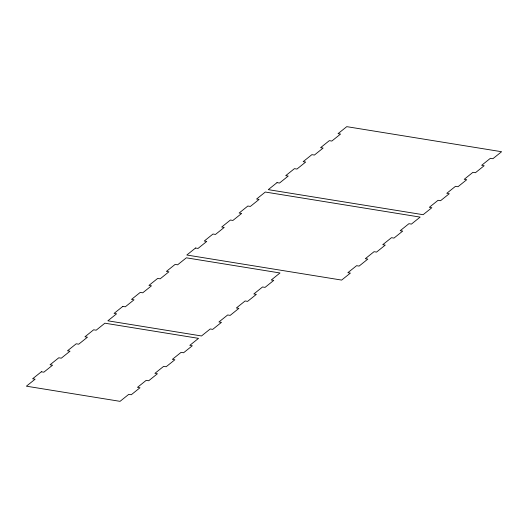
<?xml version="1.0" encoding="UTF-8"?>
<svg xmlns="http://www.w3.org/2000/svg" width="528" height="528" viewBox="0 0 528 528"><rect width="100%" height="100%" fill="white"/><g stroke="black" fill="none" stroke-linecap="round" stroke-linejoin="round"><path stroke-width="0.79" d="M41.342 371.785L32.624 378.781L35.119 379.183L26.4 386.186L120.047 401.346L128.766 394.343L131.267 394.746L139.986 387.75L137.491 387.347L146.21 380.345L148.705 380.754L157.423 373.751L154.928 373.349L163.647 366.353L166.148 366.755L174.867 359.759L172.372 359.35L181.091 352.354L183.586 352.757L192.304 345.761L189.809 345.358L198.528 338.356L104.881 323.195L96.162 330.198L93.661 329.789L84.942 336.791L87.443 337.194L78.718 344.19L76.223 343.787L67.505 350.79L70 351.193L61.281 358.189L58.786 357.786L50.061 364.782L52.562 365.191L43.837 372.187L41.342 371.785M122.806 306.405L114.081 313.401L116.582 313.804L107.864 320.806L201.511 335.966L210.23 328.964L212.725 329.373L221.45 322.37L218.948 321.968L227.674 314.972L230.168 315.374L238.887 308.372L236.392 307.969L245.111 300.973L247.606 301.376L256.331 294.38L253.829 293.971L262.548 286.975L265.049 287.377L273.768 280.381L271.273 279.979L279.992 272.976L186.344 257.816L177.619 264.818L175.124 264.416L166.406 271.412L168.901 271.814L160.182 278.817L157.687 278.408L148.962 285.41L151.463 285.813L142.745 292.809L140.243 292.406L131.525 299.402L134.02 299.812L125.301 306.808L122.806 306.405M195.545 248.021L186.826 255.024L341.656 280.084L350.381 273.088L347.879 272.686L356.598 265.683L359.099 266.092L367.818 259.09L365.323 258.687L374.042 251.691L376.537 252.094L385.255 245.091L382.76 244.688L391.479 237.692L393.98 238.095L402.699 231.099L400.204 230.69L408.923 223.694L411.418 224.096L420.136 217.1L265.307 192.034L256.588 199.036L259.083 199.439L250.364 206.435L247.863 206.032L239.144 213.028L241.646 213.437L232.921 220.433L230.426 220.031L221.707 227.027L224.202 227.429L215.483 234.432L212.989 234.029L204.263 241.025L206.765 241.428L198.04 248.431L195.545 248.021M277.009 182.642L268.283 189.644L423.119 214.705L431.838 207.709L429.343 207.306L438.062 200.303L440.557 200.713L449.282 193.71L446.78 193.307L455.499 186.311L458 186.714L466.719 179.711L464.224 179.309L472.943 172.313L475.438 172.715L484.163 165.719L481.661 165.31L490.38 158.314L492.881 158.717L501.6 151.721L346.764 126.654L338.045 133.657L340.547 134.059L331.822 141.055L329.327 140.653L320.608 147.655L323.103 148.058L314.384 155.054L311.89 154.651L303.164 161.647L305.666 162.056L296.947 169.052L294.446 168.65L285.727 175.646L288.222 176.048L279.503 183.051L277.009 182.642"/></g></svg>
